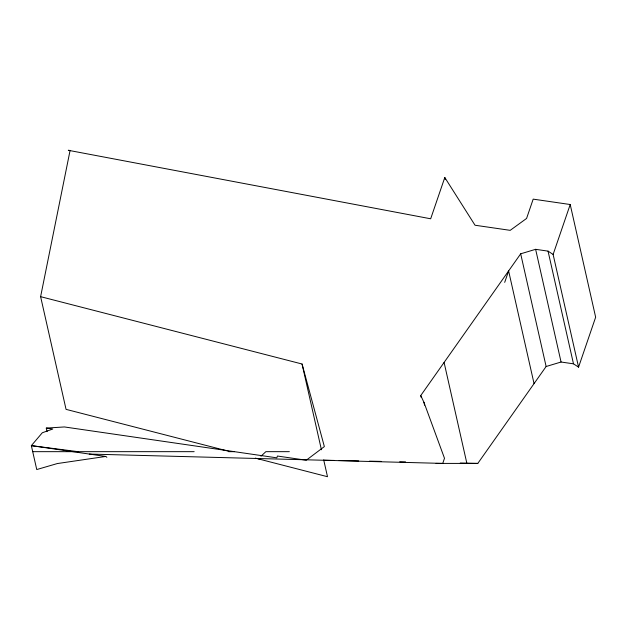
<?xml version="1.0" encoding="UTF-8"?>
<svg xmlns="http://www.w3.org/2000/svg" width="627" height="627" viewBox="0 0 627 627"><rect width="100%" height="100%" fill="white"/><g stroke="black" fill="none" stroke-linecap="round" stroke-linejoin="round"><path stroke-width="0.94" d="M228.165 451.119L66.054 409.36L40.614 296.665L70.075 150.48L68.312 150.292L430.671 218.784L444.794 177.504L475.031 225.234L510.198 230.344L526.578 218.447L533.185 199.135L570.209 204.52L595.65 317.215L578.564 367.14L573.486 363.825L561.063 362.022L546.125 366.505L477.805 463.408L436.071 463.408M504.696 282.369L508.615 270.935L534.055 383.63M578.564 367.14L553.124 254.444L570.209 204.52M421.172 397.432L420.748 395.551L520.684 253.81L535.623 249.319L548.045 251.129L553.124 254.444M260.957 456.237L265.864 451.667L289.353 451.667M106.856 457.279L105.72 456.448L57.316 463.557L36.75 469.552L31.35 445.64L42.307 432.763L52.739 429.033L46.288 428.092L47.088 431.627M46.288 428.092L64.409 426.948L276.82 457.835L277.44 456.033L306.258 460.226L324.355 446.581L302.057 364.013L40.614 296.665M32.714 451.667L194.166 451.667M228.542 451.667L234.42 451.667M258.152 458.846L260.103 458.886M323.563 460.202L334.301 460.43M339.176 460.531L358.707 460.931M369.444 461.158L381.161 461.401M399.705 461.786L405.567 461.903M460.234 463.039L477.805 463.408M89.277 454.058L442.74 463.408L444.496 458.282L423.946 402.322L420.748 395.551M78.007 451.667L31.35 445.64L105.72 456.448M255.338 458.118L327.498 476.708L323.728 460.014M548.045 251.129L573.486 363.825M535.623 249.319L561.063 362.022M520.684 253.81L546.125 366.505M444.794 177.504L445.225 179.416M444.088 362.445L466.88 463.408M423.946 402.322L424.597 405.183M302.057 364.013L321.416 449.763"/></g></svg>
